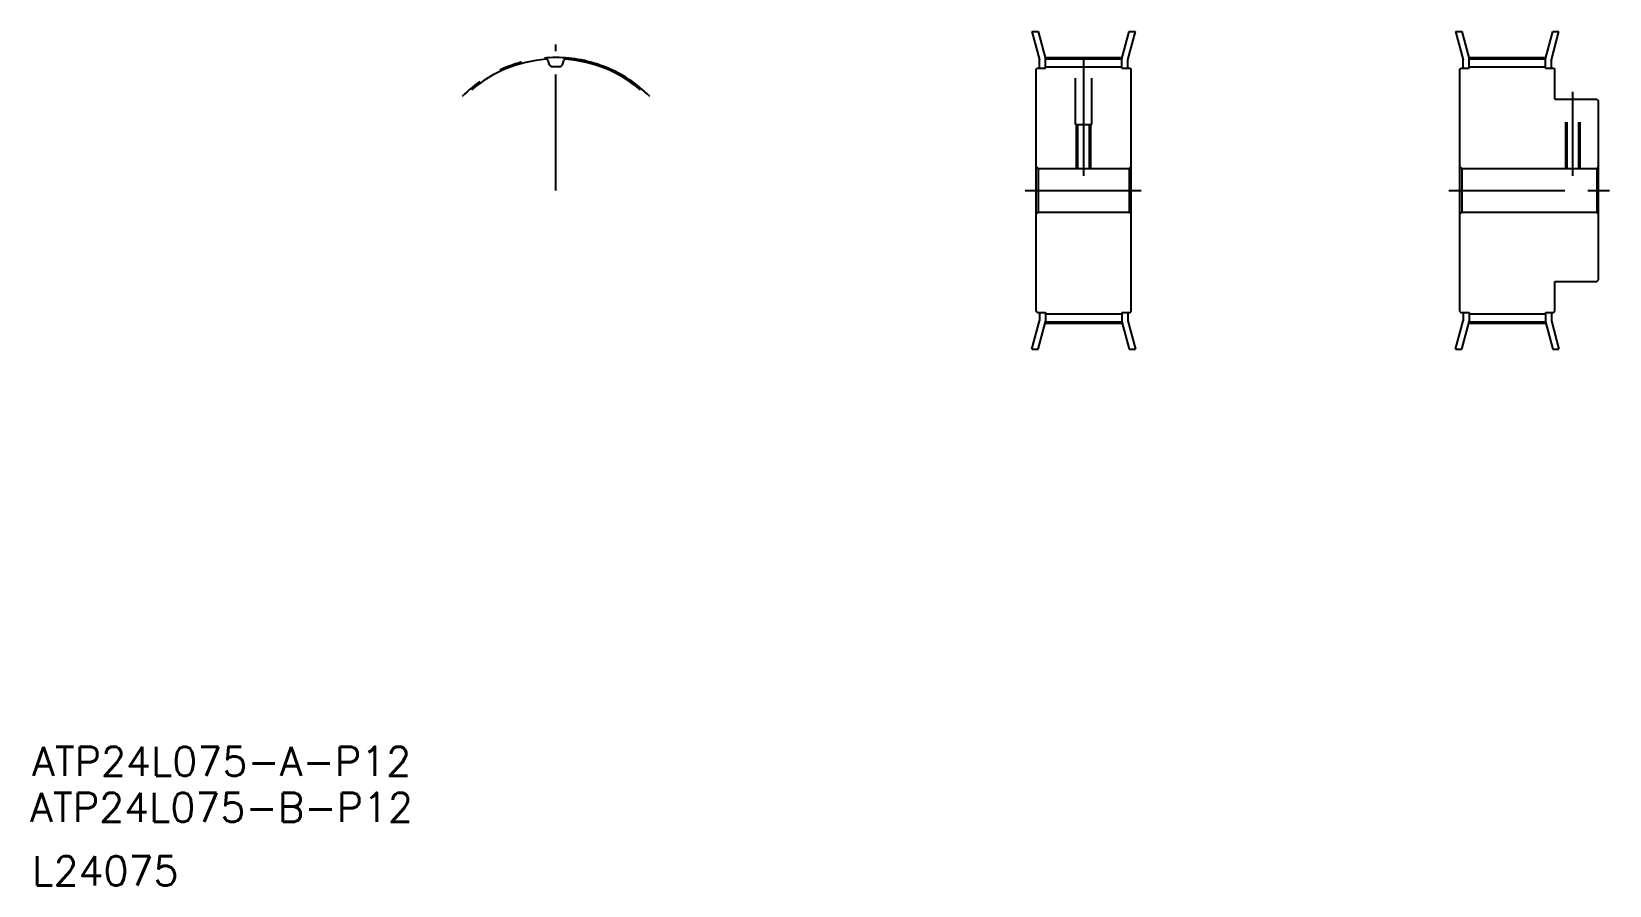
# Model space of a CAD drawing. Extents: x -157 to 275, y -88 to 145.
import ezdxf

# ---------------------------------------------------------------- set-up
doc = ezdxf.new("R2010")
doc.units = 0
doc.linetypes.add('CENTER', pattern=[50.8, 31.75, -6.35, 6.35, -6.35])
doc.linetypes.add('DASHED', pattern=[19.05, 12.7, -6.35])
doc.layers.get('0').update_dxf_attribs({"linetype": 'CONTINUOUS'})
doc.layers.add('CENTER', color=1, linetype='CENTER')
doc.styles.get("Standard").update_dxf_attribs({"font": 'txt', "bigfont": 'BIGFONT'})

msp = doc.modelspace()

# ---------------------------------------------------------------- linework, layer by layer
at = {"color": 7, "linetype": 'CONTINUOUS'}
for p, q in [((116.89, 145.46), (118.55, 145.46)), ((116.89, 145.46), (118.96, 137.75)), ((118.55, 145.46), (120.56, 137.96)), ((141.56, 137.96), (143.57, 145.46)), ((143.16, 137.75), (145.23, 145.46)), ((143.57, 145.46), (145.23, 145.46)), ((233.03, 145.46), (234.69, 145.46)), ((233.03, 145.46), (235.1, 137.75)), ((234.69, 145.46), (236.7, 137.96)), ((257.7, 137.96), (259.71, 145.46)), ((259.3, 137.75), (261.37, 145.46)), ((259.71, 145.46), (261.37, 145.46)), ((-15.39, 136.38), (-15.8, 137.51)), ((-11.86, 136.38), (-11.45, 137.51)), ((118.06, 135.16), (118.36, 135.46)), ((118.06, 68.76), (118.06, 135.16)), ((118.36, 135.46), (120.56, 135.46)), ((118.96, 135.46), (118.96, 137.75)), ((120.56, 137.96), (141.56, 137.96)), ((120.56, 135.46), (120.56, 137.96)), ((120.56, 135.83), (141.56, 135.83)), ((141.56, 135.46), (141.56, 137.96)), ((141.56, 135.46), (143.76, 135.46)), ((143.16, 135.46), (143.16, 137.75)), ((143.76, 135.46), (144.06, 135.16)), ((144.06, 68.76), (144.06, 135.16)), ((234.2, 135.16), (234.5, 135.46)), ((234.2, 68.76), (234.2, 135.16)), ((234.5, 135.46), (236.7, 135.46)), ((235.1, 135.46), (235.1, 137.75)), ((236.7, 137.96), (257.7, 137.96)), ((236.7, 135.46), (236.7, 137.96)), ((236.7, 135.83), (257.7, 135.83)), ((257.7, 135.46), (257.7, 137.96)), ((257.7, 135.46), (259.9, 135.46)), ((259.3, 135.46), (259.3, 137.75)), ((259.9, 135.46), (260.2, 135.16)), ((260.2, 126.96), (260.2, 135.16)), ((260.2, 126.96), (271.7, 126.96)), ((271.7, 126.96), (272.2, 126.46)), ((272.2, 77.46), (272.2, 126.46)), ((118.06, 108.46), (118.56, 107.96)), ((144.06, 108.46), (143.56, 107.96)), ((234.2, 108.46), (234.7, 107.96)), ((271.7, 107.96), (272.2, 108.46)), ((118.56, 107.96), (143.56, 107.96)), ((118.56, 107.96), (118.56, 95.96)), ((143.56, 107.96), (143.56, 95.96)), ((234.7, 107.96), (271.7, 107.96)), ((234.7, 107.96), (234.7, 95.96)), ((271.7, 107.96), (271.7, 95.96)), ((118.06, 95.46), (118.56, 95.96)), ((118.56, 95.96), (143.56, 95.96)), ((144.06, 95.46), (143.56, 95.96)), ((234.2, 95.46), (234.7, 95.96)), ((234.7, 95.96), (271.7, 95.96)), ((271.7, 95.96), (272.2, 95.46)), ((260.2, 76.96), (271.7, 76.96)), ((260.2, 68.76), (260.2, 76.96)), ((271.7, 76.96), (272.2, 77.46)), ((116.89, 58.46), (118.96, 66.17)), ((118.06, 68.76), (118.36, 68.46)), ((118.36, 68.46), (120.56, 68.46)), ((118.55, 58.46), (120.56, 65.96)), ((118.96, 68.46), (118.96, 66.17)), ((120.56, 68.46), (120.56, 65.96)), ((120.56, 68.09), (141.56, 68.09)), ((120.56, 65.96), (141.56, 65.96)), ((141.56, 68.46), (143.76, 68.46)), ((141.56, 68.46), (141.56, 65.96)), ((141.56, 65.96), (143.57, 58.46)), ((143.16, 68.46), (143.16, 66.17)), ((143.16, 66.17), (145.23, 58.46)), ((143.76, 68.46), (144.06, 68.76)), ((233.03, 58.46), (235.1, 66.17)), ((234.2, 68.76), (234.5, 68.46)), ((234.5, 68.46), (236.7, 68.46)), ((234.69, 58.46), (236.7, 65.96)), ((235.1, 68.46), (235.1, 66.17)), ((236.7, 68.46), (236.7, 65.96)), ((236.7, 68.09), (257.7, 68.09)), ((236.7, 65.96), (257.7, 65.96)), ((257.7, 68.46), (259.9, 68.46)), ((257.7, 68.46), (257.7, 65.96)), ((257.7, 65.96), (259.71, 58.46)), ((259.3, 68.46), (259.3, 66.17)), ((259.3, 66.17), (261.37, 58.46)), ((259.9, 68.46), (260.2, 68.76)), ((116.89, 58.46), (118.55, 58.46)), ((143.57, 58.46), (145.23, 58.46)), ((233.03, 58.46), (234.69, 58.46)), ((259.71, 58.46), (261.37, 58.46))]:
    msp.add_line(p, q, dxfattribs=at)
at = {"color": 3, "linetype": 'DASHED'}
for p, q in [((128.81, 119.96), (128.81, 135.83)), ((133.31, 119.96), (133.31, 135.83)), ((263.2, 107.96), (263.2, 126.96)), ((263.58, 107.96), (263.58, 126.96)), ((266.82, 107.96), (266.82, 126.96)), ((267.2, 107.96), (267.2, 126.96)), ((128.81, 119.96), (133.31, 119.96)), ((129.06, 107.96), (129.06, 119.96)), ((129.44, 107.96), (129.44, 119.96)), ((132.68, 107.96), (132.68, 119.96)), ((133.06, 107.96), (133.06, 119.96))]:
    msp.add_line(p, q, dxfattribs=at)
at = {"color": 7, "linetype": 'CONTINUOUS'}
for centre, radius, start, end in [((-13.62, 101.96), 36, 94.3212, 130), ((-16.29, 137.33), 0.53, 20, 94.3212), ((-14.58, 136.67), 0.86, 200, 271.5773), ((-13.62, 101.96), 33.87, 88.4227, 91.5773), ((-12.67, 136.67), 0.86, 268.4227, 340), ((-10.95, 137.33), 0.53, 85.6788, 160), ((-13.62, 101.96), 36, 50, 85.6788)]:
    msp.add_arc(centre, radius, start, end, dxfattribs=at)
at = {"layer": 'CENTER', "color": 1, "linetype": 'CENTER'}
for p, q in [((-13.62, 101.96), (-13.62, 141.95)), ((131.06, 105.96), (131.06, 140.34)), ((120.46, 138.34), (141.66, 138.34)), ((236.6, 138.34), (257.8, 138.34)), ((265.2, 105.96), (265.2, 128.96)), ((115.06, 101.96), (147.06, 101.96)), ((231.2, 101.96), (275.2, 101.96)), ((120.46, 65.57), (141.66, 65.57)), ((236.6, 65.57), (257.8, 65.57))]:
    msp.add_line(p, q, dxfattribs=at)
msp.add_arc((-13.62, 101.96), 36.38, 45, 135, dxfattribs=at)

# ---------------------------------------------------------------- texts
at = {"color": 7, "linetype": 'CONTINUOUS'}
for s, p in [('ATP24L075-A-P12', (-157.2, -58.46)), ('ATP24L075-B-P12', (-157.73, -71.06)), ('L24075', (-157.2, -88.46))]:
    msp.add_text(s, height=8, dxfattribs=at).set_placement(p)

doc.saveas('drawing.dxf')
